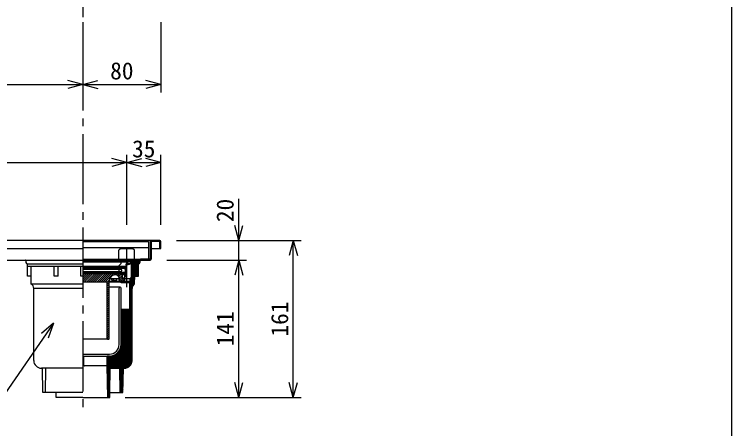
# Model space of a CAD drawing. Units: millimetres, scale not verified. Extents: x -1092 to 1092, y -744 to 696.
# Drawn here: x 356 to 1092, y -158 to 267 of the extents above; entities that cross this region are included whole.
import ezdxf
from ezdxf.enums import TextEntityAlignment as Align

# ---------------------------------------------------------------- set-up
doc = ezdxf.new("R2010")
doc.units = ezdxf.units.MM
doc.header["$LTSCALE"] = 8
doc.linetypes.add('CHAIN2', pattern=[12, 9, -1, 1, -1])
doc.linetypes.add('DASHED2', pattern=[3, 2, -1])
for name, color, linetype in [('0-0_計極細', 2, 'Continuous'), ('0-1_計細線', 3, 'Continuous'), ('0-5_寸法線', 7, 'Continuous'), ('0-8_枠中線', 5, 'Continuous')]:
    doc.layers.add(name, color=color, linetype=linetype)
doc.styles.add('ＭＳ ゴシック', font='')
doc.styles.get('ＭＳ ゴシック').set_extended_font_data('MS Gothic')

msp = doc.modelspace()

# ---------------------------------------------------------------- linework, layer by layer
at = {"layer": '0-0_計極細', "linetype": 'CHAIN2'}
msp.add_line((426.004, 431.759), (426.004, -143.991), dxfattribs=at)
at = {"layer": '0-0_計極細', "linetype": 'DASHED2'}
msp.add_line((471.004, -13.261), (471.004, 31.792), dxfattribs=at)
at = {"layer": '0-0_計極細'}
for p, q in [((426.004, 14.227), (482.904, 14.227)), ((426.004, 13.241), (475.983, 13.241)), ((426.004, 12.741), (471.954, 12.741)), ((426.204, 8.241), (469.204, 8.241)), ((469.204, 7.241), (469.204, 8.241)), ((470.304, -1.559), (470.304, 8.991)), ((471.004, -2.259), (471.004, 8.991)), ((473.245, 10.741), (472.054, 10.741)), ((473.245, 10.041), (472.054, 10.041)), ((472.454, 10.941), (472.454, 12.241)), ((472.504, 10.741), (472.504, 13.241)), ((475.983, 13.241), (482.904, 14.227)), ((475.983, 12.534), (482.904, 13.52)), ((475.983, 12.234), (476.333, 12.584)), ((475.983, -2.78), (475.983, 12.541)), ((482.904, 11.834), (475.983, 11.034)), ((475.983, 5.87), (481.822, 11.709)), ((475.983, 7.143), (480.383, 11.543)), ((475.983, 4.597), (482.904, 11.518)), ((475.983, 8.416), (478.944, 11.377)), ((475.983, 9.689), (477.504, 11.21)), ((475.983, 10.961), (476.065, 11.044)), ((475.983, 3.325), (482.904, 10.246)), ((475.983, 2.052), (482.904, 8.973)), ((475.983, 0.779), (482.904, 7.7)), ((476.065, 11.044), (477.817, 12.796)), ((477.504, 11.21), (479.301, 13.007)), ((478.944, 11.377), (480.785, 13.218)), ((480.383, 11.543), (482.269, 13.43)), ((481.822, 11.709), (482.904, 12.791)), ((469.504, 6.342), (426.004, 6.342)), ((426.004, 6.147), (470.154, 6.147)), ((426.004, 2.847), (465.254, 2.847)), ((426.004, 1.847), (469.354, 1.847)), ((469.504, 1.742), (426.004, 1.742)), ((426.004, -7.622), (433.868, 0.242)), ((426.004, -5.501), (431.747, 0.242)), ((426.004, -3.379), (429.625, 0.242)), ((426.004, -1.258), (427.504, 0.242)), ((426.204, 7.241), (469.804, 7.241)), ((427.781, -7.966), (435.989, 0.242)), ((429.903, -7.966), (438.111, 0.242)), ((432.024, -7.966), (440.232, 0.242)), ((434.145, -7.966), (442.353, 0.242)), ((436.267, -7.966), (444.475, 0.242)), ((438.388, -7.966), (446.596, 0.242)), ((440.509, -7.966), (448.717, 0.242)), ((442.631, -7.966), (450.839, 0.242)), ((444.752, -7.966), (452.96, 0.242)), ((446.873, -7.966), (455.081, 0.242)), ((448.995, -7.966), (457.203, 0.242)), ((458.251, -0.831), (459.324, 0.242)), ((460.282, -0.921), (461.445, 0.242)), ((461.832, -1.492), (463.566, 0.242)), ((462.981, -2.465), (465.688, 0.242)), ((465.754, 4.647), (465.254, 5.147)), ((465.754, 6.147), (465.754, 5.647)), ((465.754, 4.647), (465.754, 3.347)), ((465.754, 2.347), (465.754, 1.847)), ((469.504, 0.242), (466.254, 0.242)), ((469.354, 4.647), (470.154, 6.147)), ((469.354, 4.647), (469.354, 1.847)), ((469.504, 6.342), (469.504, 7.241)), ((469.504, 0.242), (469.504, 1.742)), ((474.504, -4.518), (482.904, 3.882)), ((474.504, -5.791), (482.904, 2.609)), ((475.983, -0.494), (482.904, 6.427)), ((475.983, -1.767), (482.904, 5.154)), ((479.402, -2.166), (482.904, 1.336)), ((480.675, -2.166), (482.904, 0.063)), ((451.004, -8.078), (453.051, -6.031)), ((453.004, -8.261), (453.004, -6.784)), ((453.004, -65.758), (453.004, -6.784)), ((453.004, -7.166), (474.504, -7.166)), ((453.561, -4.259), (463.502, -4.259)), ((455.79, -5.959), (455.79, -4.259)), ((455.79, -5.959), (460.79, -5.959)), ((457.29, -5.959), (457.29, -4.259)), ((460.79, -5.959), (460.79, -4.259)), ((463.502, -4.065), (466.254, -1.313)), ((463.504, -6.185), (466.254, -3.435)), ((463.504, -7.158), (463.504, -4.158)), ((466.504, -7.158), (463.504, -7.158)), ((464.652, -7.158), (467.652, -4.158)), ((466.254, -0.259), (470.304, -0.259)), ((466.754, -4.158), (466.754, -0.259)), ((466.794, -7.137), (468.483, -5.448)), ((468.174, -6.259), (469.004, -6.259)), ((469.004, -6.259), (469.004, -0.259)), ((469.004, -1.559), (470.304, -1.559)), ((469.004, -2.259), (471.004, -2.259)), ((469.004, -4.259), (474.504, -4.259)), ((474.004, -10.11), (479.004, -5.11)), ((474.004, -11.382), (479.004, -6.382)), ((474.504, -7.064), (479.004, -2.564)), ((475.983, -2.78), (474.504, -4.259)), ((475.264, -7.577), (479.004, -3.837)), ((481.948, -2.166), (482.904, -1.21)), ((426.004, -7.966), (451.004, -7.966)), ((451.004, -65.758), (451.004, -7.966)), ((451.004, -10.199), (453.004, -8.199)), ((451.004, -12.321), (453.004, -10.321)), ((451.004, -14.442), (453.004, -12.442)), ((451.004, -16.563), (453.004, -14.563)), ((453.004, -7.966), (475.983, -7.966)), ((464.254, -13.166), (453.004, -13.166)), ((463.254, -71.966), (463.254, -14.166)), ((465.254, -71.966), (465.254, -14.166)), ((474.004, -12.655), (479.004, -7.655)), ((474.004, -35.044), (474.004, -7.966)), ((474.004, -8.837), (474.875, -7.966)), ((474.004, -13.928), (479.004, -8.928)), ((474.004, -15.201), (477.128, -12.076)), ((474.004, -16.474), (476.534, -13.943)), ((451.004, -18.685), (453.004, -16.685)), ((451.004, -20.806), (453.004, -18.806)), ((451.004, -22.927), (453.004, -20.927)), ((474.004, -17.746), (476.504, -15.246)), ((474.004, -19.019), (476.504, -16.519)), ((474.004, -20.292), (476.504, -17.792)), ((474.004, -21.565), (476.504, -19.065)), ((474.004, -22.837), (476.504, -20.337)), ((474.004, -24.11), (476.504, -21.61)), ((451.004, -25.049), (453.004, -23.049)), ((451.004, -27.17), (453.004, -25.17)), ((451.004, -29.291), (453.004, -27.291)), ((451.004, -31.413), (453.004, -29.412)), ((474.004, -25.383), (476.504, -22.883)), ((474.004, -26.656), (476.504, -24.156)), ((474.004, -27.929), (476.504, -25.429)), ((474.004, -29.201), (476.504, -26.701)), ((474.004, -30.474), (476.504, -27.974)), ((474.004, -31.747), (476.504, -29.247)), ((451.004, -33.534), (453.004, -31.534)), ((451.004, -35.655), (453.004, -33.655)), ((451.004, -37.776), (453.004, -35.776)), ((465.254, -44.315), (474.004, -35.565)), ((473.129, -36.036), (465.254, -36.036)), ((465.254, -43.043), (472.26, -36.036)), ((465.254, -41.77), (470.987, -36.036)), ((465.254, -40.497), (469.714, -36.036)), ((465.254, -39.224), (468.442, -36.036)), ((465.254, -37.951), (467.169, -36.036)), ((465.254, -36.679), (465.896, -36.036)), ((474.004, -33.02), (476.504, -30.52)), ((474.004, -34.293), (476.504, -31.793)), ((474.004, -35.565), (476.504, -33.065)), ((474.004, -36.838), (476.504, -34.338)), ((474.004, -85.966), (474.004, -35.044)), ((474.004, -38.111), (476.504, -35.611)), ((451.004, -39.898), (453.004, -37.898)), ((451.004, -42.019), (453.004, -40.019)), ((451.004, -44.14), (453.004, -42.14)), ((465.254, -45.588), (474.004, -36.838)), ((465.254, -46.861), (474.004, -38.111)), ((465.254, -48.134), (474.004, -39.384)), ((465.254, -49.407), (474.004, -40.657)), ((465.254, -50.679), (474.004, -41.929)), ((465.254, -51.952), (474.004, -43.202)), ((474.004, -39.384), (476.504, -36.884)), ((474.004, -40.657), (476.504, -38.157)), ((474.004, -41.929), (476.504, -39.429)), ((474.004, -43.202), (476.504, -40.702)), ((474.004, -44.475), (476.504, -41.975)), ((474.004, -45.748), (476.504, -43.248)), ((451.004, -46.262), (453.004, -44.262)), ((451.004, -48.383), (453.004, -46.383)), ((451.004, -50.504), (453.004, -48.504)), ((451.004, -52.626), (453.004, -50.626)), ((465.254, -53.225), (474.004, -44.475)), ((465.254, -71.966), (465.254, -44.966)), ((465.254, -54.498), (474.004, -45.748)), ((465.254, -55.771), (474.004, -47.021)), ((465.254, -57.043), (474.004, -48.293)), ((465.254, -58.316), (474.004, -49.566)), ((465.254, -59.589), (474.004, -50.839)), ((474.004, -47.021), (476.504, -44.521)), ((474.004, -48.293), (476.504, -45.793)), ((474.004, -49.566), (476.504, -47.066)), ((474.004, -50.839), (476.504, -48.339)), ((474.004, -52.112), (476.504, -49.612)), ((474.004, -53.384), (476.504, -50.884)), ((451.004, -54.747), (453.004, -52.747)), ((451.004, -56.868), (453.004, -54.868)), ((451.004, -58.99), (453.004, -56.99)), ((465.254, -60.862), (474.004, -52.112)), ((465.254, -62.134), (474.004, -53.384)), ((465.254, -63.407), (474.004, -54.657)), ((465.254, -64.68), (474.004, -55.93)), ((465.254, -65.953), (474.004, -57.203)), ((465.254, -67.226), (474.004, -58.476)), ((474.004, -54.657), (476.504, -52.157)), ((474.004, -55.93), (476.504, -53.43)), ((474.004, -57.203), (476.504, -54.703)), ((474.004, -58.476), (476.504, -55.976)), ((474.004, -59.748), (476.504, -57.248)), ((474.004, -61.021), (476.504, -58.521)), ((451.004, -61.111), (453.004, -59.111)), ((451.004, -63.232), (453.004, -61.232)), ((451.004, -65.354), (453.004, -63.354)), ((451.753, -66.726), (453.004, -65.475)), ((464.767, -75.349), (474.004, -66.112)), ((465.125, -73.718), (474.004, -64.84)), ((465.248, -72.322), (474.004, -63.567)), ((465.254, -68.498), (474.004, -59.748)), ((465.254, -69.771), (474.004, -61.021)), ((465.254, -71.044), (474.004, -62.294)), ((474.004, -62.294), (476.504, -59.794)), ((474.004, -63.567), (476.504, -61.067)), ((474.004, -64.84), (476.504, -62.34)), ((474.004, -66.112), (476.504, -63.612)), ((474.004, -67.385), (476.504, -64.885)), ((474.004, -68.658), (476.504, -66.158)), ((452.004, -66.758), (426.004, -66.758)), ((451.004, -91.658), (474.004, -68.658)), ((451.004, -92.931), (474.004, -69.931)), ((451.242, -93.966), (474.004, -71.204)), ((452.514, -93.966), (474.004, -72.476)), ((463.915, -77.474), (474.004, -67.385)), ((474.004, -69.931), (476.504, -67.431)), ((474.004, -71.204), (476.504, -68.704)), ((474.004, -72.476), (476.504, -69.976)), ((474.004, -73.749), (476.504, -71.249)), ((474.004, -75.022), (476.504, -72.522)), ((453.787, -93.966), (474.004, -73.749)), ((455.06, -93.966), (474.004, -75.022)), ((456.333, -93.966), (474.004, -76.295)), ((457.606, -93.966), (474.004, -77.568)), ((458.878, -93.966), (474.004, -78.84)), ((460.151, -93.966), (474.004, -80.113)), ((474.004, -76.295), (476.504, -73.795)), ((474.004, -77.568), (476.504, -75.068)), ((474.004, -78.84), (476.504, -76.34)), ((474.004, -80.113), (476.504, -77.613)), ((474.004, -81.386), (476.504, -78.886)), ((474.004, -82.659), (476.504, -80.159)), ((426.004, -81.966), (453.254, -81.966)), ((426.004, -83.966), (426.935, -83.966)), ((426.935, -83.966), (453.254, -83.966)), ((427, -93.469), (426.935, -83.976)), ((451.004, -90.385), (458.762, -82.627)), ((451.004, -89.112), (456.637, -83.479)), ((451.004, -87.84), (455.006, -83.837)), ((451.004, -86.567), (453.61, -83.96)), ((451.004, -93.966), (451.004, -83.966)), ((453.254, -83.966), (451.004, -83.966)), ((451.004, -85.294), (452.332, -83.966)), ((451.004, -84.021), (451.059, -83.966)), ((461.424, -93.966), (474.004, -81.386)), ((462.697, -93.966), (474.004, -82.659)), ((463.97, -93.966), (474.004, -83.931)), ((465.242, -93.966), (474.004, -85.204)), ((466.533, -93.948), (473.986, -86.495)), ((467.833, -96.466), (476.504, -87.795)), ((468.055, -93.698), (473.736, -88.017)), ((472.731, -90.296), (476.504, -86.523)), ((473.736, -88.017), (476.504, -85.25)), ((473.986, -86.495), (476.504, -83.977)), ((474.004, -83.931), (476.504, -81.431)), ((474.004, -85.204), (476.504, -82.704)), ((451.504, -126.466), (451.004, -93.966)), ((466.004, -93.966), (451.004, -93.966)), ((451.007, -94.2), (451.242, -93.966)), ((451.027, -95.453), (452.514, -93.966)), ((451.046, -96.707), (453.787, -93.966)), ((451.065, -97.96), (455.06, -93.966)), ((451.085, -99.214), (456.333, -93.966)), ((455.106, -96.466), (457.606, -93.966)), ((456.378, -96.466), (458.878, -93.966)), ((457.651, -96.466), (460.151, -93.966)), ((458.924, -96.466), (461.424, -93.966)), ((460.197, -96.466), (462.697, -93.966)), ((461.47, -96.466), (463.97, -93.966)), ((462.742, -96.466), (465.242, -93.966)), ((464.004, -96.477), (466.533, -93.948)), ((464.016, -97.737), (468.055, -93.698)), ((464.029, -98.997), (470.334, -92.693)), ((469.131, -96.441), (476.479, -89.093)), ((470.334, -92.693), (472.731, -90.296)), ((470.681, -96.164), (476.202, -90.643)), ((473.113, -95.004), (475.042, -93.075)), ((387.754, -121.466), (388.004, -96.466)), ((451.104, -100.468), (453.985, -97.586)), ((451.123, -101.721), (453.964, -98.881)), ((451.142, -102.975), (453.942, -100.175)), ((451.162, -104.228), (453.92, -101.469)), ((451.181, -105.482), (453.899, -102.764)), ((453.587, -121.466), (454.004, -96.466)), ((454.004, -96.466), (464.004, -96.466)), ((464.254, -121.466), (464.004, -96.466)), ((464.042, -100.258), (467.498, -96.801)), ((464.054, -101.518), (467.478, -98.094)), ((464.067, -102.778), (467.457, -99.388)), ((464.079, -104.038), (467.436, -100.681)), ((464.092, -105.298), (467.416, -101.975)), ((451.2, -106.735), (453.877, -104.058)), ((451.219, -107.989), (453.856, -105.352)), ((451.239, -109.242), (453.834, -106.647)), ((451.258, -110.496), (453.813, -107.941)), ((451.277, -111.749), (453.791, -109.235)), ((464.105, -106.558), (467.395, -103.268)), ((464.117, -107.819), (467.374, -104.562)), ((464.13, -109.079), (467.354, -105.855)), ((464.142, -110.339), (467.333, -107.149)), ((464.155, -111.599), (467.312, -108.442)), ((464.168, -112.859), (467.291, -109.736)), ((451.297, -113.003), (453.769, -110.53)), ((451.316, -114.256), (453.748, -111.824)), ((451.335, -115.51), (453.726, -113.119)), ((451.354, -116.763), (453.705, -114.413)), ((451.374, -118.017), (453.683, -115.707)), ((451.393, -119.27), (453.661, -117.002)), ((464.18, -114.12), (467.271, -111.029)), ((464.193, -115.38), (467.25, -112.323)), ((464.206, -116.64), (467.229, -113.616)), ((464.218, -117.9), (467.209, -114.91)), ((464.231, -119.16), (467.188, -116.203)), ((464.243, -120.421), (467.167, -117.497)), ((451.412, -120.524), (453.64, -118.296)), ((451.432, -121.777), (453.618, -119.59)), ((451.451, -123.031), (453.597, -120.885)), ((451.47, -124.284), (453.575, -122.179)), ((451.489, -125.538), (453.554, -123.474)), ((451.834, -126.466), (453.532, -124.768)), ((464.471, -121.466), (467.147, -118.79)), ((465.744, -121.466), (467.126, -120.084)), ((467.017, -121.466), (467.105, -121.377)), ((453.107, -126.466), (453.51, -126.062))]:
    msp.add_line(p, q, dxfattribs=at)
for points in [[(470.304, 7.741), (470.304, 10.741), (472.254, 10.741)], [(426.004, 5.147), (465.254, 5.147), (465.754, 5.647)], [(466.254, -4.158), (466.254, 0.242), (426.004, 0.242)], [(465.754, 2.347), (465.254, 2.847), (465.754, 3.347)], [(468.504, -5.158), (468.504, -4.158), (466.254, -4.158)], [(475.983, -7.966), (474.504, -7.166), (474.504, -4.259)], [(451.005, -94.068), (451.004, -93.966), (426.004, -93.966)]]:
    msp.add_lwpolyline(points, dxfattribs=at)
for centre, radius, start, end in [((469.804, 7.741), 0.5, 270, 360), ((472.054, 8.991), 1.75, 90, 180), ((472.054, 8.991), 1.05, 90, 180), ((471.954, 12.241), 0.5, 24.05455, 90), ((472.254, 10.941), 0.2, 270, 360), ((471.954, 12.241), 0.5, 0, 24.05455), ((473.245, 11.741), 1, 270, 356.64911), ((473.245, 11.741), 1.7, 270, 356.64911), ((475.983, 11.491), 1.75, 90, 175.84901), ((475.983, 11.491), 1.05, 90, 175.84901), ((459.004, -6.784), 6, 55.16629, 180), ((460.504, -4.158), 3, 0, 50.0295), ((466.504, -5.158), 2, 270, 360), ((464.254, -14.166), 1, 90, 180), ((464.254, -14.166), 1, 0, 90), ((473.004, -35.044), 1, 277.18076, 360), ((452.004, -65.758), 1, 180, 270.00046), ((452.004, -65.758), 1, 269.99954, 360), ((453.254, -71.966), 10, 270, 360), ((453.254, -71.966), 12, 270, 360), ((466.004, -85.966), 8, 270, 360), ((427.5, -93.466), 0.5, 180.39514, 270)]:
    msp.add_arc(centre, radius, start, end, dxfattribs=at)
at = {"layer": '0-1_計細線'}
for p, q in [((426.004, 33.534), (493.504, 33.534)), ((493.504, 33.534), (493.504, 15.534)), ((495.004, 33.534), (495.004, 15.534)), ((506.004, 26.534), (506.004, 33.534)), ((-689.996, 26.534), (426.004, 26.534)), ((426.004, 27.534), (493.504, 27.534)), ((505.004, 26.534), (506.004, 26.534)), ((426.004, 15.534), (493.504, 15.534)), ((495.004, 15.534), (485.004, 15.534)), ((-83.996, 14.534), (426.004, 14.534)), ((367.504, 14.034), (367.504, 12.034)), ((369.004, 10.534), (426.004, 10.534)), ((369.104, -2.166), (369.104, 10.534)), ((426.004, 7.834), (369.104, 7.834)), ((373.004, -10.166), (373.004, 7.834)), ((396.504, -2.166), (396.504, 7.834)), ((400.504, -2.166), (400.504, 7.834)), ((424.004, -2.166), (424.004, 7.834)), ((483.004, 10.534), (477.004, 10.534)), ((482.904, -1.61), (482.904, 14.213)), ((483.504, 14.034), (483.504, 12.034)), ((484.504, 14.034), (484.504, 12.034)), ((485.004, 14.534), (495.004, 14.534)), ((373.004, -2.166), (369.104, -2.166)), ((400.504, -2.166), (396.504, -2.166)), ((426.004, -2.166), (424.004, -2.166)), ((479.004, -10.166), (479.004, -2.166)), ((426.004, -10.166), (373.004, -10.166)), ((426.004, -14.496), (375.504, -14.496)), ((375.504, -88.466), (375.504, -14.496)), ((476.504, -88.466), (476.504, -14.496)), ((426.004, -96.466), (383.504, -96.466)), ((384.904, -121.466), (384.504, -96.466)), ((467.104, -121.466), (467.504, -96.466)), ((467.504, -96.466), (468.504, -96.466)), ((426.004, -121.466), (384.904, -121.466)), ((398.504, -126.466), (398.42, -121.466)), ((453.504, -126.466), (453.587, -121.466)), ((453.587, -121.466), (467.104, -121.466)), ((401.447, -126.466), (398.504, -126.466)), ((426.004, -126.466), (401.447, -126.466)), ((426.004, -126.466), (450.56, -126.466)), ((450.56, -126.466), (453.504, -126.466))]:
    msp.add_line(p, q, dxfattribs=at)
at = {"layer": '0-1_計細線', "linetype": 'DASHED2'}
for p, q in [((465.004, 26.522), (463.004, 24.522)), ((463.004, 14.522), (463.004, 24.522)), ((465.004, 26.522), (477.004, 26.522)), ((479.004, 24.522), (477.004, 26.522)), ((479.004, 14.522), (479.004, 24.522)), ((463.004, 8.522), (463.004, -5.478)), ((479.004, 8.522), (479.004, -5.478)), ((466.004, -8.478), (476.004, -8.478))]:
    msp.add_line(p, q, dxfattribs=at)
at = {"layer": '0-1_計細線'}
for points in [[(505.004, 34.534), (496.004, 34.534), (-688.996, 34.534)], [(496.004, 26.534), (505.004, 26.534), (505.004, 33.534), (496.004, 33.534), (496.004, 15.534)], [(483.004, 11.534), (477.004, 11.534), (477.004, 10.534)], [(479.004, -2.166), (482.904, -2.166), (482.904, -1.61)]]:
    msp.add_lwpolyline(points, dxfattribs=at)
at = {"layer": '0-1_計細線', "linetype": 'DASHED2'}
for points in [[(463.004, 14.522), (465.004, 12.522), (465.004, 10.522), (463.004, 8.522)], [(479.004, 14.522), (477.004, 12.522), (477.004, 10.522), (479.004, 8.522)]]:
    msp.add_lwpolyline(points, dxfattribs=at)
at = {"layer": '0-1_計細線'}
for centre, radius, start, end in [((496.004, 33.534), 1, 90, 180), ((505.004, 33.534), 1, 0, 90), ((485.004, 14.034), 1.5, 90, 180), ((495.004, 15.534), 1, 270, 360), ((367.004, 14.034), 0.5, 0, 90), ((369.004, 12.034), 1.5, 180, 270), ((483.004, 12.034), 1.5, 270, 360), ((483.004, 12.034), 0.5, 270, 360), ((485.004, 14.034), 0.5, 90, 180), ((370.504, -14.496), 5, 0, 60), ((481.504, -14.496), 5, 120, 180), ((383.504, -88.466), 8, 180, 270), ((468.504, -88.466), 8, 270, 360)]:
    msp.add_arc(centre, radius, start, end, dxfattribs=at)
at = {"layer": '0-1_計細線', "linetype": 'DASHED2'}
for centre, start, end in [((466.004, -5.478), 180, 270), ((476.004, -5.478), 270, 360)]:
    msp.add_arc(centre, 3, start, end, dxfattribs=at)
at = {"layer": '0-5_寸法線'}
for p, q in [((426.004, 258.534), (426.004, 186.534)), ((506.004, 258.534), (506.004, 186.534)), ((-689.996, 194.534), (426.004, 194.534)), ((426.004, 194.534), (410.549, 198.675)), ((426.004, 194.534), (410.549, 190.393)), ((426.004, 194.534), (441.459, 198.675)), ((426.004, 194.534), (441.459, 190.393)), ((426.004, 194.534), (506.004, 194.534)), ((506.004, 194.534), (490.549, 198.675)), ((506.004, 194.534), (490.549, 190.393)), ((471.004, 114.534), (455.549, 118.675)), ((471.004, 50.534), (471.004, 122.534)), ((471.004, 114.534), (486.459, 118.675)), ((506.004, 114.534), (490.549, 118.675)), ((506.004, 50.534), (506.004, 122.534)), ((-654.996, 114.534), (471.004, 114.534)), ((471.004, 114.534), (455.549, 110.393)), ((471.004, 114.534), (486.459, 110.393)), ((471.004, 114.534), (506.004, 114.534)), ((506.004, 114.534), (490.549, 110.393)), ((586.004, -9.466), (586.004, 77.437)), ((586.004, 34.534), (581.863, 49.989)), ((586.004, 34.534), (590.145, 49.989)), ((522.004, 34.534), (594.004, 34.534)), ((522.004, 34.534), (650.004, 34.534)), ((642.004, 34.534), (637.863, 19.079)), ((642.004, 34.534), (646.145, 19.079)), ((642.004, -126.466), (642.004, 34.534)), ((512.004, 14.534), (594.004, 14.534)), ((512.004, 14.534), (594.004, 14.534)), ((586.004, 14.534), (581.863, -0.921)), ((586.004, 14.534), (581.863, -0.921)), ((586.004, 14.534), (590.145, -0.921)), ((586.004, 14.534), (590.145, -0.921)), ((586.004, -126.466), (586.004, 14.534)), ((395.701, -50.362), (383.527, -60.745)), ((395.701, -50.362), (390.349, -65.441)), ((586.004, -126.466), (581.863, -111.011)), ((586.004, -126.466), (590.145, -111.011)), ((642.004, -126.466), (637.863, -111.011)), ((642.004, -126.466), (646.145, -111.011)), ((469.504, -126.466), (594.004, -126.466)), ((469.504, -126.466), (650.004, -126.466))]:
    msp.add_line(p, q, dxfattribs=at)
msp.add_lwpolyline([(395.701, -50.362), (342.159, -128.142), (130.959, -128.142)], dxfattribs=at)
at = {"layer": '0-8_枠中線'}
msp.add_lwpolyline([(-1092, -744), (-1092, 696), (1092, 696), (1092, -744)], close=True, dxfattribs=at)

# ---------------------------------------------------------------- texts
at = {"layer": '0-5_寸法線', "style": 'ＭＳ ゴシック'}
for s, p in [('80', (454.004, 194.534)), ('35', (476.504, 114.534))]:
    msp.add_text(s, height=17.6, dxfattribs=at).set_placement(p, align=Align.BOTTOM_LEFT)
for s, p in [('20', (586.004, 53.437)), ('161', (642.004, -63.966)), ('141', (586.004, -73.966))]:
    msp.add_text(s, height=17.6, rotation=90, dxfattribs=at).set_placement(p, align=Align.BOTTOM_LEFT)

doc.saveas('drawing.dxf')
